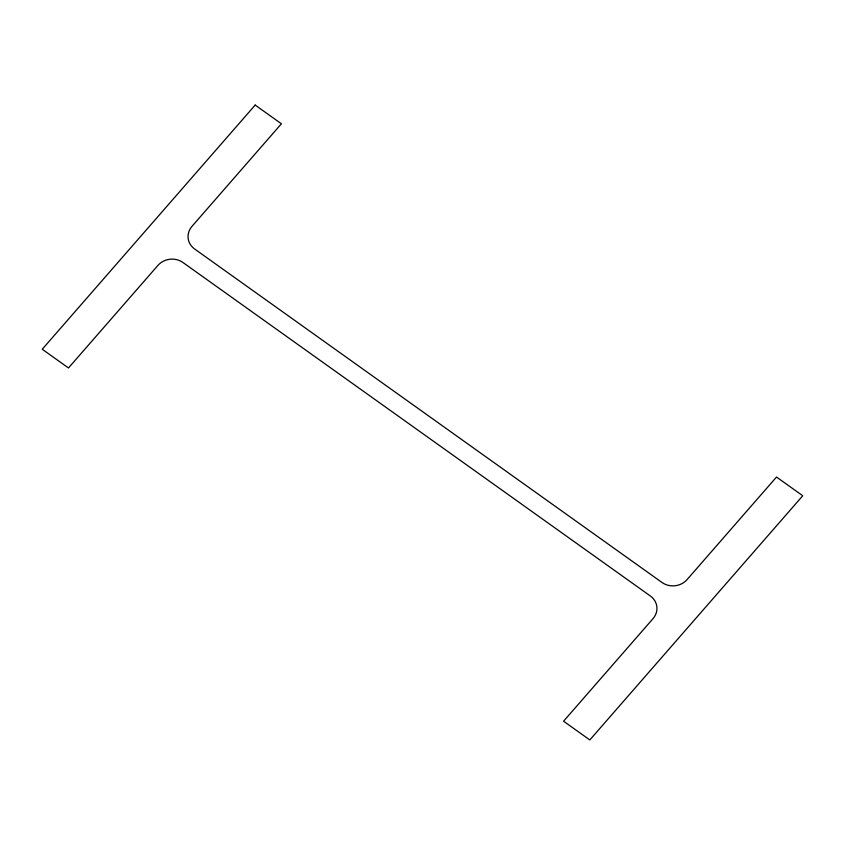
<?xml version="1.0" encoding="UTF-8"?>
<svg xmlns="http://www.w3.org/2000/svg" width="845" height="845" viewBox="0 0 845 845"><rect width="100%" height="100%" fill="white"/><g stroke="black" fill="none" stroke-linecap="round" stroke-linejoin="round"><path stroke-width="1.27" d="M255.179 105.065L42.25 349.249L68.487 367.966L157.909 265.425A17.798 16.139 -7.1 0 1 182.911 262.468L650.354 595.989A17.798 16.139 -7.1 0 1 653.005 618.667L563.583 721.218L589.821 739.935L802.75 495.751L776.513 477.034L687.091 579.575A17.798 16.139 -7.1 0 1 662.089 582.532L194.646 249.011A17.798 16.139 -7.1 0 1 191.995 226.333L281.417 123.782L255.179 105.065"/></g></svg>
